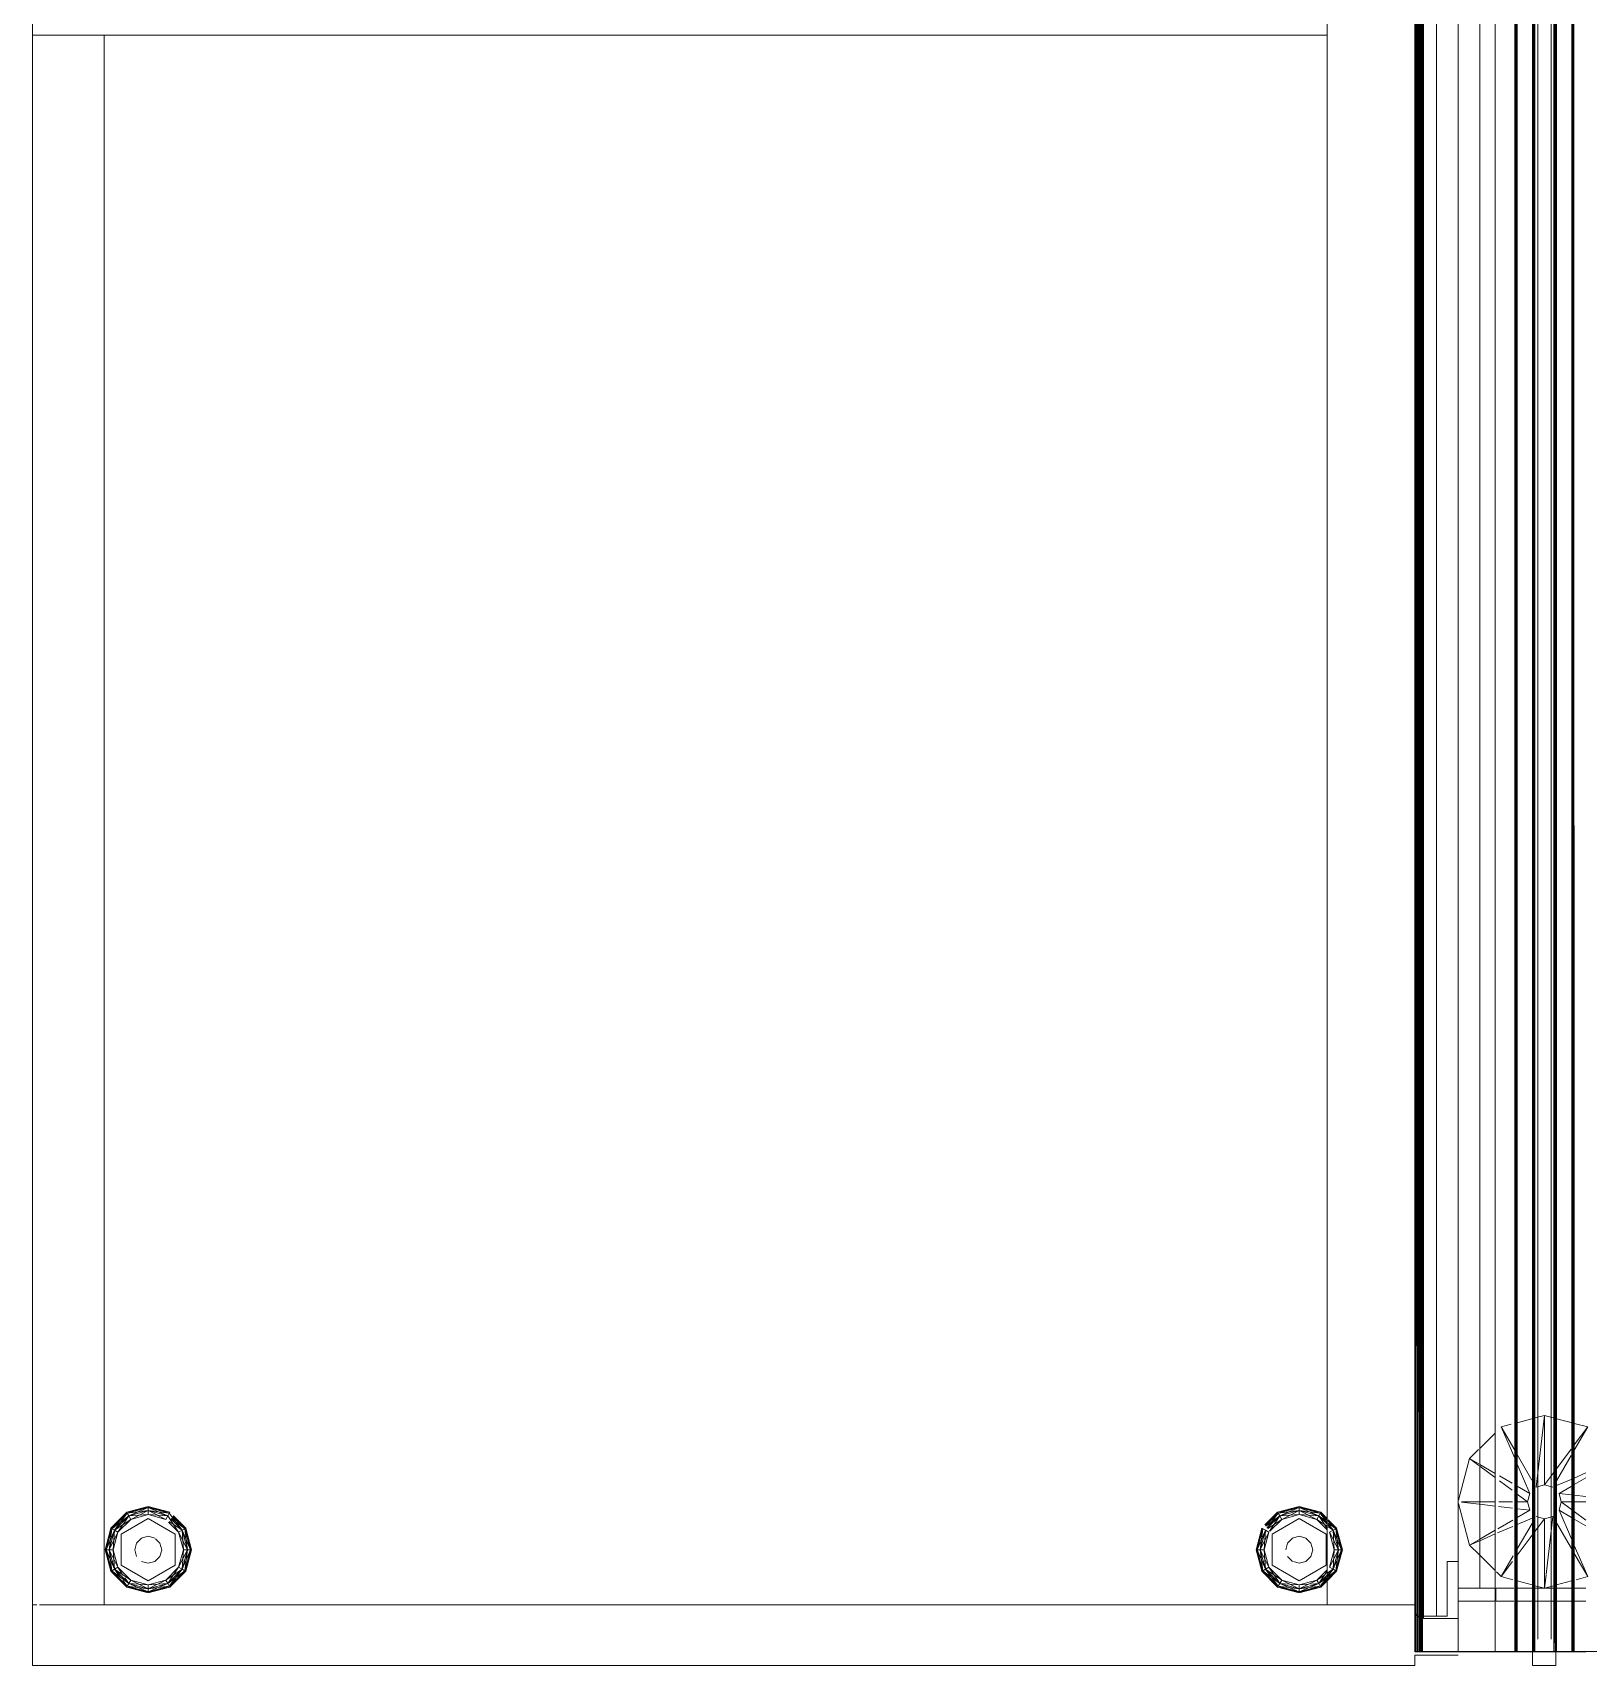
# Model space of a CAD drawing. Header units: inches. Extents: x 0 to 1536, y 72 to 1354.
# Drawn here: x 579.5 to 597.51, y 94.5 to 113.39 of the extents above; entities that cross this region are included whole.
import ezdxf

# ---------------------------------------------------------------- set-up
doc = ezdxf.new("R2010")
doc.units = ezdxf.units.IN
doc.header["$MEASUREMENT"] = 0
doc.layers.add('G-IMPT', color=8, linetype='Continuous', lineweight=9)
doc.layers.add('I-FURN-PNLS', color=30, linetype='Continuous', lineweight=9)

# ---------------------------------------------------------------- blocks, each defined once
blk = doc.blocks.new('WORKSTATION_1 - NCARB Leverage OPT A_dwg_3_KPWL4236-V61-Level XX  POWER _ SIGNAL')
at = {"layer": 'G-IMPT'}
for p, q in [((34.859, 0.5), (34.817, 0.345)), ((34.817, 0.345), (34.859, 0.5)), ((34.817, 0.345), (34.859, 0.5)), ((34.859, 0.5), (35.127, 0.345)), ((35.067, 0.345), (34.859, 0.5)), ((35.45, 0.345), (35.391, 0.48)), ((35.448, 0.48), (35.526, 0.345)), ((35.648, 0.345), (35.664, 0.48)), ((35.725, 0.48), (35.725, 0.345)), ((35.837, 0.345), (35.938, 0.48)), ((36.002, 0.48), (35.924, 0.345)), ((36.231, 0.345), (36.591, 0.5)), ((36.591, 0.5), (36.323, 0.345)), ((36.627, 0.365), (36.591, 0.5)), ((36.591, 0.5), (36.627, 0.365)), ((36.591, 0.5), (36.627, 0.365)), ((36.725, 0.345), (36.725, 0.48)), ((36.725, 0.48), (36.725, 0.345)), ((36.875, 0.48), (36.875, 0.345)), ((36.875, 0.48), (36.875, 0.345)), ((34.808, 0.309), (34.763, 0.14)), ((34.763, 0.14), (34.808, 0.309)), ((34.763, 0.14), (34.808, 0.309)), ((35.342, 0.14), (35.115, 0.309)), ((35.189, 0.309), (35.483, 0.14)), ((35.538, 0.14), (35.465, 0.31)), ((35.546, 0.31), (35.628, 0.169)), ((35.628, 0.169), (35.644, 0.311)), ((35.628, 0.169), (35.725, 0.195)), ((35.628, 0.169), (35.725, 0.195)), ((35.725, 0.195), (35.628, 0.169)), ((35.725, 0.195), (35.812, 0.311)), ((35.725, 0.311), (35.725, 0.195)), ((35.725, 0.195), (35.822, 0.169)), ((35.725, 0.195), (35.822, 0.169)), ((35.822, 0.169), (35.725, 0.195)), ((35.822, 0.169), (36.155, 0.312)), ((35.905, 0.311), (35.822, 0.169)), ((36.266, 0.312), (35.967, 0.14)), ((36.687, 0.14), (36.641, 0.313)), ((36.641, 0.313), (36.687, 0.14)), ((36.641, 0.313), (36.687, 0.14)), ((36.725, 0.14), (36.725, 0.313)), ((36.725, 0.313), (36.725, 0.14)), ((36.875, 0.314), (36.875, 0.14)), ((36.875, 0.314), (36.875, 0.14)), ((34.752, 0.102), (34.725, 0)), ((34.725, 0), (34.752, 0.102)), ((34.725, 0), (34.752, 0.102)), ((34.725, 0), (34.754, -0.11)), ((34.754, -0.11), (34.725, 0)), ((34.754, -0.11), (34.725, 0)), ((35.556, -0.097), (34.725, 0)), ((34.725, 0), (35.53, 0)), ((35.53, 0), (35.391, 0.104)), ((35.53, 0), (35.556, 0.097)), ((35.556, 0.097), (35.53, 0)), ((35.556, 0.097), (35.53, 0)), ((35.556, -0.097), (35.53, 0)), ((35.556, -0.097), (35.53, 0)), ((35.53, 0), (35.556, -0.097)), ((35.894, 0.097), (35.92, 0)), ((35.894, 0.097), (35.92, 0)), ((35.894, 0.097), (36.568, 0.018)), ((35.92, 0), (35.894, 0.097)), ((35.92, 0), (35.894, -0.097)), ((35.894, -0.097), (35.92, 0)), ((35.894, -0.097), (35.92, 0)), ((36.725, 0), (35.92, 0)), ((35.92, 0), (36.067, -0.11)), ((36.573, 0.018), (36.725, 0)), ((36.725, 0), (36.696, 0.108)), ((36.696, 0.108), (36.725, 0)), ((36.696, 0.108), (36.725, 0)), ((36.696, -0.11), (36.725, 0)), ((36.725, 0), (36.696, -0.11)), ((36.725, 0), (36.696, -0.11)), ((36.725, -0.11), (36.725, 0.108)), ((36.725, 0.108), (36.725, -0.11)), ((36.875, 0.108), (36.875, -0.11)), ((36.875, 0.108), (36.875, -0.11)), ((34.764, -0.147), (34.809, -0.315)), ((34.809, -0.315), (34.764, -0.147)), ((34.809, -0.315), (34.764, -0.147)), ((35.179, -0.315), (35.474, -0.145)), ((35.628, -0.169), (35.288, -0.315)), ((35.543, -0.315), (35.628, -0.169)), ((35.725, -0.195), (35.628, -0.169)), ((35.725, -0.195), (35.628, -0.169)), ((35.628, -0.169), (35.725, -0.195)), ((35.822, -0.169), (35.725, -0.195)), ((35.725, -0.195), (35.822, -0.169)), ((35.725, -0.195), (35.822, -0.169)), ((35.822, -0.169), (35.805, -0.315)), ((35.907, -0.315), (35.822, -0.169)), ((35.987, -0.315), (35.914, -0.144)), ((36.271, -0.315), (35.974, -0.144)), ((36.112, -0.143), (36.343, -0.315)), ((36.641, -0.315), (36.687, -0.142)), ((36.687, -0.142), (36.641, -0.315)), ((36.687, -0.142), (36.641, -0.315)), ((36.725, -0.315), (36.725, -0.142)), ((36.725, -0.142), (36.725, -0.315)), ((36.875, -0.141), (36.875, -0.315)), ((36.875, -0.141), (36.875, -0.315)), ((34.859, -0.5), (35.127, -0.345)), ((35.219, -0.345), (34.859, -0.5)), ((35.425, -0.52), (35.509, -0.375)), ((35.592, -0.373), (35.481, -0.522)), ((35.725, -0.195), (35.635, -0.315)), ((35.725, -0.315), (35.725, -0.195)), ((35.725, -0.53), (35.725, -0.371)), ((35.799, -0.37), (35.78, -0.532)), ((36.037, -0.54), (35.938, -0.368)), ((36.085, -0.542), (36.01, -0.367)), ((36.591, -0.5), (36.352, -0.362)), ((36.416, -0.37), (36.591, -0.5)), ((36.591, -0.5), (36.627, -0.365)), ((36.627, -0.365), (36.591, -0.5)), ((36.627, -0.365), (36.591, -0.5)), ((36.725, -0.558), (36.725, -0.356)), ((36.725, -0.356), (36.725, -0.558)), ((36.875, -0.354), (36.875, -0.561)), ((36.875, -0.354), (36.875, -0.561)), ((34.828, -0.385), (34.859, -0.5)), ((34.859, -0.5), (34.828, -0.385)), ((34.859, -0.5), (34.828, -0.385)), ((36.536, -0.555), (36.591, -0.5)), ((36.536, -0.555), (36.591, -0.5)), ((36.591, -0.5), (36.536, -0.555)), ((36.875, -0.562), (36.725, -0.562)), ((36.875, -0.562), (36.725, -0.562)), ((2.275, -0.75), (36.725, -0.75)), ((2.275, -0.75), (36.725, -0.75)), ((2.583, -0.75), (36.686, -0.75)), ((2.583, -0.75), (36.686, -0.75)), ((2.583, -0.75), (36.686, -0.75)), ((2.583, -0.75), (36.686, -0.75)), ((2.583, -0.75), (36.686, -0.75)), ((2.583, -0.75), (36.686, -0.75)), ((35.109, -0.75), (34.931, -0.572)), ((35.109, -0.75), (34.931, -0.572)), ((35.109, -0.75), (34.931, -0.572)), ((35.292, -0.75), (35.396, -0.57)), ((35.445, -0.57), (35.311, -0.75)), ((35.725, -0.75), (35.725, -0.57)), ((35.775, -0.57), (35.754, -0.75)), ((36.158, -0.75), (36.054, -0.57)), ((36.175, -0.75), (36.097, -0.57)), ((36.225, -0.866), (36.16, -0.754)), ((36.225, -0.866), (36.177, -0.754)), ((36.225, -0.866), (36.338, -0.753)), ((36.225, -0.866), (36.338, -0.753)), ((36.338, -0.753), (36.225, -0.866)), ((36.341, -0.75), (36.521, -0.57)), ((36.341, -0.75), (36.521, -0.57)), ((36.521, -0.57), (36.341, -0.75)), ((36.725, -0.75), (36.725, -0.57)), ((36.725, -0.57), (36.725, -0.75)), ((36.725, -0.75), (36.725, -0.57)), ((36.725, -0.75), (36.725, -0.57)), ((36.725, -1), (36.725, -0.75)), ((36.725, -0.75), (36.725, -1)), ((36.725, -1), (36.725, -0.75)), ((36.725, -0.75), (36.725, -1)), ((36.725, -0.75), (36.725, -1)), ((36.725, -0.75), (36.725, -1)), ((36.875, -0.57), (36.875, -1)), ((36.875, -1), (36.875, -0.57)), ((35.225, -0.866), (35.121, -0.762)), ((35.225, -0.866), (35.121, -0.762)), ((35.225, -0.866), (35.121, -0.762)), ((35.304, -0.76), (35.225, -0.866)), ((35.225, -0.866), (35.286, -0.761)), ((35.225, -0.866), (35.706, -0.995)), ((35.706, -0.995), (35.225, -0.866)), ((35.706, -0.995), (35.225, -0.866)), ((35.725, -0.959), (35.725, -0.757)), ((35.753, -0.757), (35.73, -0.959)), ((35.743, -0.995), (36.225, -0.866)), ((36.225, -0.866), (35.743, -0.995)), ((36.225, -0.866), (35.743, -0.995)), ((36.416, -1), (2.583, -1)), ((2.583, -1), (36.416, -1)), ((2.583, -1), (36.416, -1)), ((2.583, -1), (36.416, -1)), ((2.583, -1), (36.416, -1)), ((36.416, -1), (2.583, -1)), ((36.416, -1), (36.725, -1)), ((36.725, -1), (36.416, -1)), ((36.416, -1), (36.725, -1)), ((36.416, -1), (36.725, -1)), ((36.416, -1), (36.725, -1)), ((36.725, -1), (36.416, -1)), ((36.416, -1.125), (36.416, -1)), ((36.416, -1.007), (36.416, -1.125)), ((36.416, -1.125), (37.024, -1.125)), ((36.416, -1.125), (37.05, -1.125)), ((37.075, -1), (36.875, -1)), ((37.459, -1), (36.875, -1)), ((37.024, -1.125), (37.05, -1.125)), ((37.05, -1.25), (37.05, -1.125)), ((37.05, -1.125), (37.05, -1.4)), ((37.459, -1), (37.075, -1)), ((37.5, -1.5), (37.5, -1)), ((37.5, -1.5), (37.5, -1)), ((37.024, -1.25), (1.95, -1.25)), ((37.05, -1.25), (1.95, -1.25)), ((37.05, -1.25), (37.024, -1.25)), ((37.05, -1.25), (37.05, -1.4)), ((37.05, -1.5), (37.459, -1.5)), ((37.05, -1.5), (37.459, -1.5))]:
    blk.add_line(p, q, dxfattribs=at)
blk = doc.blocks.new('WORKSTATION_1 - NCARB Leverage OPT A_dwg_3_KESS2436-7491116-Level XX  POWER _ SIGNAL')
at = {"layer": 'G-IMPT'}
for p, q in [((36.416, -1), (2.583, -1)), ((2.583, -1), (36.416, -1)), ((36.725, -1), (36.416, -1)), ((36.416, -1), (36.725, -1)), ((36.875, -1), (36.725, -1)), ((36.725, -1), (36.875, -1)), ((37.075, -1), (36.875, -1)), ((36.875, -1), (37.075, -1)), ((37.075, -1.118), (37.075, -1)), ((37.075, -1.118), (37.075, -1)), ((37.075, -1.4), (37.075, -1.146)), ((37.075, -1.4), (37.075, -1.146)), ((37.024, -1.4), (1.95, -1.4)), ((37.024, -1.4), (1.95, -1.437)), ((37.024, -1.4), (1.95, -1.4)), ((37.024, -1.437), (1.95, -1.437)), ((37.024, -1.437), (1.95, -1.437)), ((37.024, -1.471), (1.95, -1.437)), ((37.046, -1.471), (1.974, -1.471)), ((1.974, -1.471), (37.024, -1.471)), ((36.987, -1.493), (1.974, -1.471)), ((36.987, -1.493), (2.013, -1.493)), ((2.013, -1.493), (36.987, -1.493)), ((2.013, -1.493), (36.975, -1.5)), ((36.975, -1.5), (2.025, -1.5)), ((36.975, -1.5), (2.025, -1.5)), ((36.987, -1.493), (2.027, -1.5)), ((37.024, -1.437), (2.69, -1.47)), ((11.472, -1.41), (37.024, -1.437)), ((37.024, -1.471), (14.582, -1.485)), ((36.975, -1.5), (37.012, -1.493)), ((37.012, -1.493), (36.975, -1.5)), ((37.012, -1.493), (36.975, -1.5)), ((37.012, -1.493), (37.046, -1.471)), ((37.046, -1.471), (37.012, -1.493)), ((37.012, -1.493), (37.046, -1.471)), ((37.068, -1.437), (37.024, -1.437)), ((37.024, -1.437), (37.068, -1.437)), ((37.068, -1.437), (37.024, -1.437)), ((37.068, -1.437), (37.024, -1.437)), ((37.046, -1.471), (37.024, -1.471)), ((37.046, -1.471), (37.024, -1.471)), ((37.024, -1.471), (37.046, -1.471)), ((37.046, -1.471), (37.068, -1.437)), ((37.068, -1.437), (37.046, -1.471)), ((37.046, -1.471), (37.068, -1.437)), ((37.068, -1.437), (37.075, -1.4)), ((37.075, -1.4), (37.068, -1.437)), ((37.075, -1.4), (37.068, -1.437))]:
    blk.add_line(p, q, dxfattribs=at)
blk = doc.blocks.new('WORKSTATION_1 - NCARB Leverage OPT A_dwg_3_KESS1236-V39-Level XX  POWER _ SIGNAL')
at = {"layer": 'G-IMPT'}
for p, q in [((37.075, -1), (1.925, -1)), ((2.583, -1), (36.416, -1)), ((36.416, -1), (36.725, -1)), ((36.725, -1), (36.875, -1)), ((36.875, -1), (37.075, -1)), ((37.075, -1), (37.075, -1.118)), ((37.075, -1.4), (37.075, -1)), ((37.075, -1.146), (37.075, -1.4)), ((37.068, -1.437), (1.925, -1.4)), ((37.075, -1.4), (1.925, -1.4)), ((37.024, -1.437), (1.95, -1.437)), ((37.024, -1.471), (1.954, -1.471)), ((37.012, -1.493), (1.988, -1.493)), ((36.975, -1.5), (1.988, -1.493)), ((2.025, -1.5), (36.975, -1.5)), ((36.975, -1.5), (2.025, -1.5)), ((37.068, -1.437), (2.69, -1.47)), ((37.046, -1.471), (14.582, -1.485)), ((36.975, -1.5), (37.012, -1.493)), ((36.975, -1.5), (37.012, -1.493)), ((37.025, -1.487), (37.012, -1.493)), ((37.068, -1.437), (37.024, -1.437)), ((37.046, -1.471), (37.024, -1.471)), ((37.024, -1.487), (37.025, -1.487)), ((37.062, -1.45), (37.025, -1.487)), ((37.025, -1.487), (37.046, -1.471)), ((37.062, -1.45), (37.046, -1.471)), ((37.062, -1.45), (37.068, -1.437)), ((37.075, -1.4), (37.068, -1.437)), ((37.068, -1.437), (37.075, -1.4))]:
    blk.add_line(p, q, dxfattribs=at)
blk = doc.blocks.new('WORKSTATION_1 - NCARB Leverage OPT A_dwg_3_42NN AA36_000000-V62-Level XX  POWER _ SIGNAL')
for name in ['WORKSTATION_1 - NCARB Leverage OPT A_dwg_3_KPWL4236-V61-Level XX  POWER _ SIGNAL', 'WORKSTATION_1 - NCARB Leverage OPT A_dwg_3_KESS2436-7491116-Level XX  POWER _ SIGNAL', 'WORKSTATION_1 - NCARB Leverage OPT A_dwg_3_KESS1236-V39-Level XX  POWER _ SIGNAL']:
    blk.add_blockref(name, (0, 0))
blk = doc.blocks.new('WORKSTATION_1 - NCARB Leverage OPT A_dwg_3_KPGAS0972-V64-Level XX  POWER _ SIGNAL')
at = {"layer": 'G-IMPT'}
for p, q in [((73.46, 0.48), (73.46, 0.345)), ((73.46, 0.345), (73.46, 0.48)), ((73.459, 0.315), (1.5, 0.328)), ((73.459, 0.315), (1.5, 0.315)), ((73.459, 0.33), (1.733, 0.33)), ((73.459, 0.332), (1.734, 0.345)), ((1.734, 0.332), (73.459, 0.332)), ((73.459, 0.33), (1.734, 0.332)), ((73.46, 0.332), (73.46, 0.345)), ((73.46, 0.33), (73.46, 0.332)), ((73.46, 0.328), (73.46, 0.33)), ((73.46, 0.315), (73.46, 0.328)), ((73.46, 0.315), (73.46, 0.14)), ((73.46, 0.14), (73.46, 0.315)), ((1.5, 0.14), (73.459, 0.14)), ((73.459, 0.132), (1.5, 0.14)), ((73.459, 0.125), (1.5, 0.132)), ((1.5, 0.132), (73.459, 0.132)), ((1.5, 0.125), (73.459, 0.125)), ((1.5, 0.125), (73.459, 0.125)), ((73.459, 0.123), (1.742, 0.125)), ((73.459, 0.11), (1.742, 0.123)), ((1.742, 0.123), (73.459, 0.123)), ((73.459, 0.11), (1.742, 0.11)), ((73.46, 0.132), (73.46, 0.14)), ((73.46, 0.125), (73.46, 0.132)), ((73.46, 0.123), (73.46, 0.125)), ((73.46, 0.11), (73.46, 0.123)), ((73.46, 0.11), (73.46, -0.11)), ((73.46, -0.11), (73.46, 0.11)), ((73.459, -0.14), (1.5, -0.127)), ((1.5, -0.127), (73.459, -0.127)), ((73.459, -0.14), (1.5, -0.14)), ((73.459, -0.117), (1.742, -0.11)), ((1.742, -0.117), (73.459, -0.117)), ((73.459, -0.125), (1.742, -0.118)), ((1.742, -0.125), (73.459, -0.125)), ((73.46, -0.117), (73.46, -0.11)), ((73.46, -0.125), (73.46, -0.117)), ((73.46, -0.127), (73.46, -0.125)), ((73.46, -0.14), (73.46, -0.127)), ((73.46, -0.14), (73.46, -0.315)), ((73.46, -0.315), (73.46, -0.14)), ((1.5, -0.315), (73.459, -0.315)), ((73.459, -0.322), (1.5, -0.315)), ((1.5, -0.322), (73.459, -0.322)), ((73.459, -0.33), (1.5, -0.322)), ((73.459, -0.33), (1.5, -0.33)), ((1.742, -0.332), (73.459, -0.332)), ((73.459, -0.345), (1.742, -0.332)), ((73.459, -0.345), (1.742, -0.345)), ((73.46, -0.322), (73.46, -0.315)), ((73.46, -0.33), (73.46, -0.322)), ((73.46, -0.332), (73.46, -0.33)), ((73.46, -0.345), (73.46, -0.332)), ((73.46, -0.345), (73.46, -0.57)), ((73.46, -1.44), (73.46, -0.345)), ((73.459, -0.57), (1.742, -0.57)), ((73.459, -0.57), (1.742, -0.57)), ((73.46, -0.57), (73.46, -1.41)), ((1.5, -1.44), (73.459, -1.44)), ((1.5, -1.44), (73.459, -1.44)), ((73.459, -1.44), (1.5, -1.444)), ((1.5, -1.444), (73.459, -1.444)), ((73.459, -1.444), (1.5, -1.455)), ((1.5, -1.455), (73.459, -1.455)), ((73.459, -1.455), (1.5, -1.47)), ((1.5, -1.47), (73.459, -1.47)), ((73.459, -1.47), (1.5, -1.485)), ((1.5, -1.47), (73.459, -1.47)), ((73.459, -1.492), (1.5, -1.47)), ((1.5, -1.485), (73.459, -1.485)), ((73.459, -1.485), (1.5, -1.496)), ((1.5, -1.492), (73.459, -1.492)), ((73.459, -1.5), (1.5, -1.492)), ((1.5, -1.496), (73.459, -1.496)), ((73.459, -1.496), (1.5, -1.5)), ((1.5, -1.5), (73.459, -1.5)), ((1.5, -1.5), (73.459, -1.5)), ((73.459, -1.41), (1.742, -1.41)), ((73.459, -1.41), (1.742, -1.425)), ((1.742, -1.425), (73.459, -1.425)), ((73.459, -1.436), (1.742, -1.44)), ((1.742, -1.44), (73.459, -1.44)), ((73.459, -1.47), (1.742, -1.44)), ((1.764, -1.436), (73.459, -1.436)), ((73.459, -1.425), (1.767, -1.436)), ((73.46, -1.41), (73.46, -1.425)), ((73.46, -1.425), (73.46, -1.436)), ((73.46, -1.436), (73.46, -1.44)), ((73.46, -1.47), (73.46, -1.44)), ((73.46, -1.44), (73.46, -1.444)), ((73.46, -1.444), (73.46, -1.455)), ((73.46, -1.455), (73.46, -1.47)), ((73.46, -1.47), (73.46, -1.485)), ((73.46, -1.492), (73.46, -1.47)), ((73.46, -1.485), (73.46, -1.496)), ((73.46, -1.5), (73.46, -1.492)), ((73.46, -1.496), (73.46, -1.5))]:
    blk.add_line(p, q, dxfattribs=at)
blk = doc.blocks.new('WORKSTATION_1 - NCARB Leverage OPT A_dwg_3_UGHS1672R-V65-Level XX  POWER _ SIGNAL')
at = {"layer": 'G-IMPT'}
for p, q in [((36.289, 16), (71.181, 16)), ((36.289, 16), (71.181, 16)), ((36.289, 16), (71.181, 16)), ((36.289, 16), (71.181, 16)), ((36.289, 16), (71.239, 16)), ((71.239, 16), (36.289, 16)), ((71.181, 16), (71.181, 14.984)), ((71.181, 16), (71.181, 14.984)), ((71.181, 16), (71.239, 16)), ((71.239, 16), (71.181, 16)), ((71.181, 14.984), (71.181, 16)), ((71.181, 0.081), (71.181, 16)), ((71.181, 16), (71.181, 0.827)), ((71.181, 16), (71.181, 0.827)), ((71.239, 16), (71.288, 16)), ((71.239, 16), (71.288, 16)), ((71.288, 16), (71.239, 16)), ((71.288, 16), (71.239, 16)), ((71.314, 16), (71.723, 16)), ((71.314, 16), (71.723, 16)), ((71.723, 16), (71.314, 16)), ((71.723, 16), (71.314, 16)), ((71.764, 16), (71.882, 16)), ((71.882, 16), (71.764, 16)), ((71.764, 16), (71.882, 16)), ((71.882, 16), (71.764, 16)), ((71.882, 0), (71.882, 16)), ((71.882, 16), (71.882, 0)), ((71.882, 0), (71.882, 16)), ((71.882, 16), (71.882, 0)), ((70.543, 15.161), (70.293, 15.094)), ((70.293, 15.094), (70.543, 15.149)), ((70.3, 15.084), (70.543, 15.161)), ((70.543, 15.149), (70.3, 15.084)), ((70.543, 15.149), (70.3, 15.084)), ((70.317, 15.054), (70.543, 15.149)), ((70.793, 15.094), (70.543, 15.161)), ((70.543, 15.149), (70.543, 15.161)), ((70.543, 15.161), (70.787, 15.084)), ((70.543, 15.161), (70.543, 15.149)), ((70.543, 15.149), (70.543, 15.114)), ((70.787, 15.084), (70.543, 15.149)), ((70.543, 15.149), (70.77, 15.054)), ((70.543, 15.114), (70.543, 15.149)), ((70.787, 15.084), (70.543, 15.149)), ((70.543, 15.149), (70.793, 15.094)), ((26.088, 14.984), (71.181, 14.984)), ((52.316, 14.984), (53.017, 14.984)), ((53.017, 14.984), (52.316, 14.984)), ((53.017, 14.984), (52.316, 14.984)), ((53.017, 14.984), (71.181, 14.984)), ((53.017, 0.827), (53.017, 14.984)), ((53.017, 0.827), (53.017, 14.984)), ((53.017, 14.984), (71.181, 14.984)), ((53.017, 0.827), (53.017, 14.984)), ((53.017, 14.984), (71.181, 14.984)), ((53.017, 0), (53.017, 14.984)), ((70.183, 14.984), (70.11, 14.911)), ((70.11, 14.911), (70.19, 14.984)), ((70.2, 14.984), (70.121, 14.905)), ((70.2, 14.984), (70.121, 14.905)), ((70.121, 14.905), (70.193, 14.984)), ((70.121, 14.905), (70.223, 14.982)), ((70.151, 14.888), (70.247, 14.984)), ((70.297, 14.984), (70.151, 14.888)), ((70.247, 14.984), (70.151, 14.888)), ((70.151, 14.888), (70.224, 14.984)), ((70.182, 14.661), (70.363, 14.974)), ((70.363, 14.974), (70.182, 14.661)), ((70.312, 14.984), (70.192, 14.864)), ((70.271, 14.984), (70.192, 14.864)), ((70.293, 15.094), (70.197, 14.998)), ((70.206, 14.998), (70.293, 15.094)), ((70.206, 14.998), (70.3, 15.084)), ((70.3, 15.084), (70.214, 14.998)), ((70.3, 15.084), (70.214, 14.998)), ((70.235, 14.998), (70.3, 15.084)), ((70.243, 14.998), (70.317, 15.054)), ((70.261, 14.998), (70.317, 15.054)), ((70.317, 15.054), (70.261, 14.998)), ((70.317, 15.054), (70.279, 14.997)), ((70.3, 15.084), (70.293, 15.094)), ((70.293, 15.094), (70.3, 15.084)), ((70.3, 15.084), (70.543, 15.114)), ((70.3, 15.084), (70.317, 15.054)), ((70.317, 15.054), (70.3, 15.084)), ((70.317, 15.054), (70.543, 15.114)), ((70.543, 15.114), (70.317, 15.054)), ((70.543, 15.067), (70.317, 15.054)), ((70.34, 15.013), (70.317, 15.054)), ((70.34, 15.013), (70.317, 15.054)), ((70.543, 15.114), (70.34, 15.013)), ((70.34, 15.013), (70.543, 15.067)), ((70.543, 15.067), (70.34, 15.013)), ((70.363, 14.974), (70.724, 14.974)), ((70.724, 14.974), (70.363, 14.974)), ((70.543, 15.114), (70.77, 15.054)), ((70.543, 15.067), (70.543, 15.114)), ((70.746, 15.013), (70.543, 15.114)), ((70.77, 15.054), (70.543, 15.114)), ((70.543, 15.067), (70.543, 15.114)), ((70.543, 15.114), (70.787, 15.084)), ((70.746, 15.013), (70.543, 15.067)), ((70.746, 15.013), (70.543, 15.067)), ((70.77, 15.054), (70.543, 15.067)), ((70.724, 14.974), (70.904, 14.661)), ((70.724, 14.974), (70.904, 14.661)), ((70.746, 15.013), (70.77, 15.054)), ((70.746, 15.013), (70.77, 15.054)), ((70.787, 15.084), (70.77, 15.054)), ((70.77, 15.054), (70.787, 15.084)), ((70.834, 14.989), (70.77, 15.054)), ((70.812, 14.99), (70.77, 15.054)), ((70.834, 14.989), (70.77, 15.054)), ((70.77, 15.054), (70.855, 14.989)), ((70.895, 14.864), (70.775, 14.984)), ((70.895, 14.864), (70.775, 14.984)), ((70.787, 15.084), (70.793, 15.094)), ((70.793, 15.094), (70.787, 15.084)), ((70.882, 14.989), (70.787, 15.084)), ((70.787, 15.084), (70.859, 14.989)), ((70.882, 14.989), (70.787, 15.084)), ((70.787, 15.084), (70.892, 14.988)), ((70.936, 14.888), (70.79, 14.984)), ((70.899, 14.988), (70.793, 15.094)), ((70.793, 15.094), (70.89, 14.988)), ((70.895, 14.864), (70.836, 14.954)), ((70.936, 14.888), (70.839, 14.984)), ((70.936, 14.888), (70.839, 14.984)), ((70.861, 14.984), (70.965, 14.905)), ((70.864, 14.982), (70.936, 14.888)), ((70.965, 14.905), (70.886, 14.984)), ((70.965, 14.905), (70.886, 14.984)), ((70.893, 14.984), (70.965, 14.905)), ((70.896, 14.984), (70.976, 14.911)), ((70.976, 14.911), (70.903, 14.984)), ((71.181, 0.827), (71.181, 14.984)), ((71.181, 0.827), (71.181, 14.984)), ((71.181, 0.827), (71.181, 14.984)), ((70.043, 14.661), (70.11, 14.911)), ((70.043, 14.661), (70.121, 14.905)), ((70.056, 14.661), (70.11, 14.911)), ((70.056, 14.661), (70.121, 14.905)), ((70.056, 14.661), (70.121, 14.905)), ((70.056, 14.661), (70.151, 14.888)), ((70.09, 14.661), (70.121, 14.905)), ((70.09, 14.661), (70.151, 14.888)), ((70.151, 14.888), (70.09, 14.661)), ((70.192, 14.864), (70.09, 14.661)), ((70.121, 14.905), (70.11, 14.911)), ((70.11, 14.911), (70.121, 14.905)), ((70.121, 14.905), (70.151, 14.888)), ((70.151, 14.888), (70.121, 14.905)), ((70.151, 14.888), (70.137, 14.661)), ((70.192, 14.864), (70.137, 14.661)), ((70.192, 14.864), (70.151, 14.888)), ((70.192, 14.864), (70.151, 14.888)), ((70.409, 14.739), (70.388, 14.661)), ((70.409, 14.739), (70.388, 14.661)), ((70.388, 14.661), (70.409, 14.739)), ((70.466, 14.796), (70.409, 14.739)), ((70.466, 14.796), (70.409, 14.739)), ((70.409, 14.739), (70.466, 14.796)), ((70.543, 14.817), (70.466, 14.796)), ((70.543, 14.817), (70.466, 14.796)), ((70.466, 14.796), (70.543, 14.817)), ((70.621, 14.796), (70.543, 14.817)), ((70.621, 14.796), (70.543, 14.817)), ((70.543, 14.817), (70.621, 14.796)), ((70.678, 14.739), (70.621, 14.796)), ((70.678, 14.739), (70.621, 14.796)), ((70.621, 14.796), (70.678, 14.739)), ((70.699, 14.661), (70.678, 14.739)), ((70.699, 14.661), (70.678, 14.739)), ((70.678, 14.739), (70.699, 14.661)), ((70.895, 14.864), (70.936, 14.888)), ((70.895, 14.864), (70.936, 14.888)), ((70.949, 14.661), (70.895, 14.864)), ((70.949, 14.661), (70.895, 14.864)), ((70.996, 14.661), (70.895, 14.864)), ((70.965, 14.905), (70.936, 14.888)), ((70.936, 14.888), (70.965, 14.905)), ((70.936, 14.888), (70.996, 14.661)), ((70.941, 14.797), (70.936, 14.888)), ((70.996, 14.661), (70.936, 14.888)), ((70.936, 14.888), (71.031, 14.661)), ((70.949, 14.661), (70.943, 14.768)), ((70.965, 14.905), (70.976, 14.911)), ((70.976, 14.911), (70.965, 14.905)), ((71.031, 14.661), (70.965, 14.905)), ((70.965, 14.905), (70.996, 14.661)), ((71.031, 14.661), (70.965, 14.905)), ((70.965, 14.905), (71.043, 14.661)), ((71.043, 14.661), (70.976, 14.911)), ((70.976, 14.911), (71.031, 14.661)), ((70.043, 14.661), (70.11, 14.411)), ((70.056, 14.661), (70.043, 14.661)), ((70.121, 14.418), (70.043, 14.661)), ((70.043, 14.661), (70.056, 14.661)), ((70.056, 14.661), (70.09, 14.661)), ((70.056, 14.661), (70.121, 14.418)), ((70.09, 14.661), (70.056, 14.661)), ((70.151, 14.435), (70.056, 14.661)), ((70.056, 14.661), (70.121, 14.418)), ((70.11, 14.411), (70.056, 14.661)), ((70.151, 14.435), (70.09, 14.661)), ((70.137, 14.661), (70.09, 14.661)), ((70.121, 14.418), (70.09, 14.661)), ((70.137, 14.661), (70.09, 14.661)), ((70.09, 14.661), (70.192, 14.458)), ((70.09, 14.661), (70.151, 14.435)), ((70.137, 14.661), (70.151, 14.435)), ((70.137, 14.661), (70.192, 14.458)), ((70.182, 14.661), (70.363, 14.349)), ((70.182, 14.661), (70.363, 14.349)), ((70.388, 14.661), (70.409, 14.584)), ((70.409, 14.584), (70.388, 14.661)), ((70.409, 14.584), (70.388, 14.661)), ((70.409, 14.584), (70.466, 14.527)), ((70.466, 14.527), (70.409, 14.584)), ((70.466, 14.527), (70.409, 14.584)), ((70.678, 14.584), (70.621, 14.527)), ((70.678, 14.584), (70.621, 14.527)), ((70.678, 14.584), (70.621, 14.527)), ((70.681, 14.594), (70.699, 14.661)), ((70.699, 14.661), (70.681, 14.594)), ((70.699, 14.661), (70.681, 14.594)), ((70.904, 14.661), (70.724, 14.349)), ((70.904, 14.661), (70.724, 14.349)), ((70.895, 14.458), (70.949, 14.661)), ((70.895, 14.458), (70.996, 14.661)), ((70.895, 14.458), (70.949, 14.661)), ((70.996, 14.661), (70.936, 14.435)), ((71.031, 14.661), (70.936, 14.435)), ((70.936, 14.435), (70.949, 14.661)), ((70.936, 14.435), (70.996, 14.661)), ((70.949, 14.661), (70.996, 14.661)), ((70.949, 14.661), (70.996, 14.661)), ((70.965, 14.418), (71.031, 14.661)), ((70.996, 14.661), (70.965, 14.418)), ((70.965, 14.418), (71.031, 14.661)), ((71.043, 14.661), (70.965, 14.418)), ((70.976, 14.411), (71.043, 14.661)), ((71.031, 14.661), (70.976, 14.411)), ((71.031, 14.661), (70.996, 14.661)), ((70.996, 14.661), (71.031, 14.661)), ((71.031, 14.661), (71.043, 14.661)), ((71.043, 14.661), (71.031, 14.661)), ((70.121, 14.418), (70.11, 14.411)), ((70.11, 14.411), (70.121, 14.418)), ((70.11, 14.411), (70.257, 14.264)), ((70.265, 14.27), (70.11, 14.411)), ((70.121, 14.418), (70.151, 14.435)), ((70.151, 14.435), (70.121, 14.418)), ((70.121, 14.418), (70.267, 14.272)), ((70.29, 14.29), (70.121, 14.418)), ((70.121, 14.418), (70.267, 14.272)), ((70.259, 14.266), (70.121, 14.418)), ((70.192, 14.458), (70.151, 14.435)), ((70.192, 14.458), (70.151, 14.435)), ((70.293, 14.292), (70.151, 14.435)), ((70.272, 14.276), (70.151, 14.435)), ((70.151, 14.435), (70.327, 14.319)), ((70.151, 14.435), (70.293, 14.292)), ((70.192, 14.458), (70.299, 14.297)), ((70.192, 14.458), (70.33, 14.321)), ((70.466, 14.527), (70.543, 14.506)), ((70.543, 14.506), (70.466, 14.527)), ((70.543, 14.506), (70.466, 14.527)), ((70.895, 14.458), (70.746, 14.31)), ((70.895, 14.458), (70.746, 14.31)), ((70.746, 14.31), (70.936, 14.435)), ((70.895, 14.458), (70.77, 14.269)), ((70.936, 14.435), (70.77, 14.269)), ((70.936, 14.435), (70.77, 14.269)), ((70.965, 14.418), (70.77, 14.269)), ((70.936, 14.435), (70.787, 14.239)), ((70.787, 14.239), (70.965, 14.418)), ((70.787, 14.239), (70.965, 14.418)), ((70.976, 14.411), (70.787, 14.239)), ((70.965, 14.418), (70.793, 14.228)), ((70.793, 14.228), (70.976, 14.411)), ((70.895, 14.458), (70.936, 14.435)), ((70.895, 14.458), (70.936, 14.435)), ((70.965, 14.418), (70.936, 14.435)), ((70.936, 14.435), (70.965, 14.418)), ((70.965, 14.418), (70.976, 14.411)), ((70.976, 14.411), (70.965, 14.418)), ((70.3, 14.239), (70.293, 14.228)), ((70.293, 14.228), (70.3, 14.239)), ((70.293, 14.228), (70.543, 14.161)), ((70.543, 14.174), (70.293, 14.228)), ((70.3, 14.239), (70.317, 14.269)), ((70.317, 14.269), (70.3, 14.239)), ((70.3, 14.239), (70.543, 14.174)), ((70.543, 14.208), (70.3, 14.239)), ((70.3, 14.239), (70.543, 14.174)), ((70.543, 14.161), (70.3, 14.239)), ((70.34, 14.31), (70.317, 14.269)), ((70.34, 14.31), (70.317, 14.269)), ((70.543, 14.208), (70.317, 14.269)), ((70.543, 14.174), (70.317, 14.269)), ((70.317, 14.269), (70.543, 14.255)), ((70.317, 14.269), (70.543, 14.208)), ((70.34, 14.31), (70.543, 14.208)), ((70.34, 14.31), (70.543, 14.255)), ((70.366, 14.349), (70.724, 14.349)), ((70.366, 14.349), (70.724, 14.349)), ((70.746, 14.31), (70.543, 14.255)), ((70.543, 14.255), (70.746, 14.31)), ((70.543, 14.208), (70.746, 14.31)), ((70.77, 14.269), (70.543, 14.208)), ((70.543, 14.255), (70.77, 14.269)), ((70.543, 14.208), (70.77, 14.269)), ((70.77, 14.269), (70.543, 14.174)), ((70.543, 14.255), (70.543, 14.208)), ((70.543, 14.255), (70.543, 14.208)), ((70.543, 14.174), (70.787, 14.239)), ((70.787, 14.239), (70.543, 14.208)), ((70.543, 14.174), (70.787, 14.239)), ((70.787, 14.239), (70.543, 14.161)), ((70.543, 14.161), (70.793, 14.228)), ((70.793, 14.228), (70.543, 14.174)), ((70.543, 14.174), (70.543, 14.208)), ((70.543, 14.208), (70.543, 14.174)), ((70.543, 14.174), (70.543, 14.161)), ((70.543, 14.161), (70.543, 14.174)), ((70.746, 14.31), (70.77, 14.269)), ((70.746, 14.31), (70.77, 14.269)), ((70.787, 14.239), (70.77, 14.269)), ((70.77, 14.269), (70.787, 14.239)), ((70.787, 14.239), (70.793, 14.228)), ((70.793, 14.228), (70.787, 14.239)), ((70.121, 1.582), (70.317, 1.731)), ((70.293, 1.772), (70.151, 1.629)), ((70.153, 1.628), (70.3, 1.761)), ((70.159, 1.624), (70.293, 1.772)), ((70.3, 1.761), (70.161, 1.622)), ((70.3, 1.761), (70.161, 1.622)), ((70.182, 1.606), (70.3, 1.761)), ((70.187, 1.601), (70.317, 1.731)), ((70.187, 1.601), (70.317, 1.731)), ((70.216, 1.579), (70.317, 1.731)), ((70.543, 1.839), (70.293, 1.772)), ((70.293, 1.772), (70.543, 1.826)), ((70.293, 1.772), (70.3, 1.761)), ((70.3, 1.761), (70.293, 1.772)), ((70.3, 1.761), (70.543, 1.839)), ((70.543, 1.826), (70.3, 1.761)), ((70.543, 1.826), (70.3, 1.761)), ((70.3, 1.761), (70.543, 1.792)), ((70.3, 1.761), (70.317, 1.731)), ((70.317, 1.731), (70.3, 1.761)), ((70.317, 1.731), (70.543, 1.826)), ((70.317, 1.731), (70.543, 1.792)), ((70.543, 1.792), (70.317, 1.731)), ((70.543, 1.745), (70.317, 1.731)), ((70.34, 1.69), (70.317, 1.731)), ((70.34, 1.69), (70.317, 1.731)), ((70.543, 1.792), (70.34, 1.69)), ((70.543, 1.745), (70.34, 1.69)), ((70.793, 1.772), (70.543, 1.839)), ((70.543, 1.839), (70.543, 1.826)), ((70.543, 1.839), (70.787, 1.761)), ((70.543, 1.826), (70.543, 1.839)), ((70.543, 1.826), (70.543, 1.792)), ((70.787, 1.761), (70.543, 1.826)), ((70.543, 1.826), (70.77, 1.731)), ((70.543, 1.826), (70.793, 1.772)), ((70.787, 1.761), (70.543, 1.826)), ((70.543, 1.792), (70.543, 1.826)), ((70.543, 1.792), (70.77, 1.731)), ((70.543, 1.745), (70.543, 1.792)), ((70.746, 1.69), (70.543, 1.792)), ((70.543, 1.792), (70.787, 1.761)), ((70.543, 1.745), (70.543, 1.792)), ((70.77, 1.731), (70.543, 1.792)), ((70.746, 1.69), (70.543, 1.745)), ((70.77, 1.731), (70.543, 1.745)), ((70.746, 1.69), (70.543, 1.745)), ((70.746, 1.69), (70.77, 1.731)), ((70.746, 1.69), (70.77, 1.731)), ((70.787, 1.761), (70.77, 1.731)), ((70.77, 1.731), (70.787, 1.761)), ((70.77, 1.731), (70.936, 1.565)), ((70.895, 1.542), (70.77, 1.731)), ((70.77, 1.731), (70.965, 1.582)), ((70.936, 1.565), (70.77, 1.731)), ((70.793, 1.772), (70.787, 1.761)), ((70.787, 1.761), (70.793, 1.772)), ((70.965, 1.582), (70.787, 1.761)), ((70.787, 1.761), (70.936, 1.565)), ((70.787, 1.761), (70.976, 1.589)), ((70.965, 1.582), (70.787, 1.761)), ((70.976, 1.589), (70.793, 1.772)), ((70.793, 1.772), (70.965, 1.582)), ((70.11, 1.589), (70.043, 1.339)), ((70.043, 1.339), (70.121, 1.582)), ((70.056, 1.339), (70.11, 1.589)), ((70.121, 1.582), (70.056, 1.339)), ((70.121, 1.582), (70.056, 1.339)), ((70.056, 1.339), (70.151, 1.565)), ((70.09, 1.339), (70.121, 1.582)), ((70.09, 1.339), (70.151, 1.565)), ((70.151, 1.565), (70.09, 1.339)), ((70.192, 1.542), (70.09, 1.339)), ((70.11, 1.589), (70.121, 1.582)), ((70.121, 1.582), (70.11, 1.589)), ((70.121, 1.582), (70.151, 1.565)), ((70.151, 1.565), (70.121, 1.582)), ((70.151, 1.565), (70.137, 1.339)), ((70.192, 1.542), (70.137, 1.339)), ((70.34, 1.69), (70.151, 1.565)), ((70.192, 1.542), (70.151, 1.565)), ((70.192, 1.542), (70.151, 1.565)), ((70.182, 1.339), (70.363, 1.651)), ((70.182, 1.339), (70.363, 1.651)), ((70.223, 1.573), (70.34, 1.69)), ((70.724, 1.651), (70.363, 1.651)), ((70.724, 1.651), (70.363, 1.651)), ((70.904, 1.339), (70.724, 1.651)), ((70.904, 1.339), (70.724, 1.651)), ((70.895, 1.542), (70.746, 1.69)), ((70.936, 1.565), (70.746, 1.69)), ((70.895, 1.542), (70.746, 1.69)), ((70.895, 1.542), (70.936, 1.565)), ((70.895, 1.542), (70.936, 1.565)), ((70.895, 1.542), (70.949, 1.339)), ((70.996, 1.339), (70.895, 1.542)), ((70.949, 1.339), (70.895, 1.542)), ((70.965, 1.582), (70.936, 1.565)), ((70.936, 1.565), (70.965, 1.582)), ((70.936, 1.565), (70.996, 1.339)), ((70.949, 1.339), (70.936, 1.565)), ((70.936, 1.565), (71.031, 1.339)), ((70.996, 1.339), (70.936, 1.565)), ((70.976, 1.589), (70.965, 1.582)), ((70.965, 1.582), (70.976, 1.589)), ((71.031, 1.339), (70.965, 1.582)), ((70.965, 1.582), (70.996, 1.339)), ((70.965, 1.582), (71.043, 1.339)), ((71.031, 1.339), (70.965, 1.582)), ((71.043, 1.339), (70.976, 1.589)), ((70.976, 1.589), (71.031, 1.339)), ((70.043, 1.339), (70.11, 1.089)), ((70.043, 1.339), (70.056, 1.339)), ((70.121, 1.095), (70.043, 1.339)), ((70.056, 1.339), (70.043, 1.339)), ((70.056, 1.339), (70.09, 1.339)), ((70.056, 1.339), (70.121, 1.095)), ((70.11, 1.089), (70.056, 1.339)), ((70.056, 1.339), (70.121, 1.095)), ((70.09, 1.339), (70.056, 1.339)), ((70.151, 1.112), (70.056, 1.339)), ((70.151, 1.112), (70.09, 1.339)), ((70.137, 1.339), (70.09, 1.339)), ((70.121, 1.095), (70.09, 1.339)), ((70.137, 1.339), (70.09, 1.339)), ((70.09, 1.339), (70.192, 1.136)), ((70.09, 1.339), (70.151, 1.112)), ((70.137, 1.339), (70.151, 1.112)), ((70.137, 1.339), (70.192, 1.136)), ((70.363, 1.026), (70.182, 1.339)), ((70.363, 1.026), (70.182, 1.339)), ((70.409, 1.416), (70.388, 1.339)), ((70.388, 1.339), (70.409, 1.416)), ((70.388, 1.339), (70.409, 1.416)), ((70.388, 1.339), (70.409, 1.261)), ((70.388, 1.339), (70.409, 1.261)), ((70.409, 1.261), (70.388, 1.339)), ((70.416, 1.423), (70.466, 1.473)), ((70.416, 1.423), (70.466, 1.473)), ((70.416, 1.423), (70.466, 1.473)), ((70.543, 1.494), (70.466, 1.473)), ((70.466, 1.473), (70.543, 1.494)), ((70.466, 1.473), (70.543, 1.494)), ((70.621, 1.473), (70.543, 1.494)), ((70.543, 1.494), (70.621, 1.473)), ((70.543, 1.494), (70.621, 1.473)), ((70.678, 1.416), (70.621, 1.473)), ((70.621, 1.473), (70.678, 1.416)), ((70.621, 1.473), (70.678, 1.416)), ((70.699, 1.339), (70.678, 1.416)), ((70.678, 1.416), (70.699, 1.339)), ((70.678, 1.416), (70.699, 1.339)), ((70.678, 1.261), (70.699, 1.339)), ((70.678, 1.261), (70.699, 1.339)), ((70.699, 1.339), (70.678, 1.261)), ((70.904, 1.339), (70.724, 1.026)), ((70.724, 1.026), (70.904, 1.339)), ((70.949, 1.339), (70.895, 1.136)), ((70.895, 1.136), (70.996, 1.339)), ((70.895, 1.136), (70.949, 1.339)), ((70.996, 1.339), (70.936, 1.112)), ((71.031, 1.339), (70.936, 1.112)), ((70.936, 1.112), (70.949, 1.339)), ((70.936, 1.112), (70.996, 1.339)), ((70.949, 1.339), (70.996, 1.339)), ((70.949, 1.339), (70.996, 1.339)), ((71.031, 1.339), (70.965, 1.095)), ((71.043, 1.339), (70.965, 1.095)), ((71.031, 1.339), (70.965, 1.095)), ((70.996, 1.339), (70.965, 1.095)), ((71.043, 1.339), (70.976, 1.089)), ((71.031, 1.339), (70.976, 1.089)), ((71.031, 1.339), (70.996, 1.339)), ((70.996, 1.339), (71.031, 1.339)), ((71.043, 1.339), (71.031, 1.339)), ((71.031, 1.339), (71.043, 1.339)), ((70.192, 1.136), (70.151, 1.112)), ((70.192, 1.136), (70.151, 1.112)), ((70.192, 1.136), (70.317, 0.946)), ((70.192, 1.136), (70.34, 0.987)), ((70.409, 1.261), (70.466, 1.204)), ((70.409, 1.261), (70.466, 1.204)), ((70.466, 1.204), (70.409, 1.261)), ((70.466, 1.204), (70.543, 1.183)), ((70.466, 1.204), (70.543, 1.183)), ((70.543, 1.183), (70.466, 1.204)), ((70.543, 1.183), (70.621, 1.204)), ((70.543, 1.183), (70.621, 1.204)), ((70.621, 1.204), (70.543, 1.183)), ((70.895, 1.136), (70.746, 0.987)), ((70.746, 0.987), (70.895, 1.136)), ((70.77, 0.946), (70.895, 1.136)), ((70.895, 1.136), (70.936, 1.112)), ((70.895, 1.136), (70.936, 1.112)), ((70.11, 1.089), (70.121, 1.095)), ((70.121, 1.095), (70.11, 1.089)), ((70.11, 1.089), (70.293, 0.906)), ((70.3, 0.916), (70.11, 1.089)), ((70.121, 1.095), (70.151, 1.112)), ((70.151, 1.112), (70.121, 1.095)), ((70.121, 1.095), (70.3, 0.916)), ((70.293, 0.906), (70.121, 1.095)), ((70.121, 1.095), (70.3, 0.916)), ((70.317, 0.946), (70.121, 1.095)), ((70.151, 1.112), (70.317, 0.946)), ((70.3, 0.916), (70.151, 1.112)), ((70.151, 1.112), (70.34, 0.987)), ((70.151, 1.112), (70.317, 0.946)), ((70.3, 0.916), (70.317, 0.946)), ((70.317, 0.946), (70.3, 0.916)), ((70.34, 0.987), (70.317, 0.946)), ((70.34, 0.987), (70.317, 0.946)), ((70.543, 0.886), (70.317, 0.946)), ((70.543, 0.851), (70.317, 0.946)), ((70.317, 0.946), (70.543, 0.933)), ((70.317, 0.946), (70.543, 0.886)), ((70.34, 0.987), (70.543, 0.886)), ((70.34, 0.987), (70.543, 0.933)), ((70.724, 1.026), (70.363, 1.026)), ((70.363, 1.026), (70.724, 1.026)), ((70.746, 0.987), (70.543, 0.933)), ((70.543, 0.933), (70.746, 0.987)), ((70.543, 0.886), (70.746, 0.987)), ((70.77, 0.946), (70.543, 0.886)), ((70.543, 0.933), (70.77, 0.946)), ((70.543, 0.886), (70.77, 0.946)), ((70.77, 0.946), (70.543, 0.851)), ((70.746, 0.987), (70.836, 1.046)), ((70.746, 0.987), (70.77, 0.946)), ((70.746, 0.987), (70.77, 0.946)), ((70.936, 1.112), (70.77, 0.946)), ((70.77, 0.946), (70.936, 1.112)), ((70.864, 1.018), (70.77, 0.946)), ((70.787, 0.916), (70.77, 0.946)), ((70.77, 0.946), (70.787, 0.916)), ((70.936, 1.112), (70.787, 0.916)), ((70.787, 0.916), (70.965, 1.095)), ((70.787, 0.916), (70.965, 1.095)), ((70.976, 1.089), (70.787, 0.916)), ((70.965, 1.095), (70.793, 0.906)), ((70.793, 0.906), (70.976, 1.089)), ((70.87, 1.069), (70.936, 1.112)), ((70.965, 1.095), (70.9, 1.046)), ((70.965, 1.095), (70.936, 1.112)), ((70.936, 1.112), (70.965, 1.095)), ((70.976, 1.089), (70.965, 1.095)), ((70.965, 1.095), (70.976, 1.089)), ((53.017, 0.827), (71.181, 0.827)), ((53.017, 0), (53.017, 0.827)), ((53.017, 0.827), (71.181, 0.827)), ((70.293, 0.906), (70.3, 0.916)), ((70.3, 0.916), (70.293, 0.906)), ((70.293, 0.906), (70.543, 0.839)), ((70.543, 0.851), (70.293, 0.906)), ((70.3, 0.916), (70.543, 0.851)), ((70.543, 0.839), (70.3, 0.916)), ((70.3, 0.916), (70.543, 0.851)), ((70.543, 0.886), (70.3, 0.916)), ((70.543, 0.933), (70.543, 0.886)), ((70.543, 0.933), (70.543, 0.886)), ((70.543, 0.851), (70.787, 0.916)), ((70.787, 0.916), (70.543, 0.886)), ((70.787, 0.916), (70.543, 0.839)), ((70.543, 0.851), (70.787, 0.916)), ((70.543, 0.839), (70.793, 0.906)), ((70.793, 0.906), (70.543, 0.851)), ((70.543, 0.851), (70.543, 0.886)), ((70.543, 0.886), (70.543, 0.851)), ((70.543, 0.839), (70.543, 0.851)), ((70.543, 0.851), (70.543, 0.839)), ((70.793, 0.906), (70.787, 0.916)), ((70.787, 0.916), (70.793, 0.906)), ((71.181, 0.081), (71.181, 0.827)), ((71.181, 0.827), (71.181, 0.081)), ((71.181, 0.827), (71.181, 0.081)), ((26.088, 0), (71.882, 0)), ((26.088, 0), (71.882, 0)), ((53.017, 0), (52.316, 0)), ((53.017, 0), (52.316, 0)), ((53.017, 0), (52.316, 0)), ((53.017, 0), (52.316, 0)), ((71.181, 0), (53.017, 0)), ((71.181, 0), (53.017, 0)), ((71.181, 0), (71.181, 0.047)), ((71.181, 0), (71.181, 0.047)), ((71.181, 0.047), (71.181, 0)), ((71.181, 0.047), (71.181, 0)), ((71.882, 0), (71.181, 0)), ((71.181, 0), (71.882, 0))]:
    blk.add_line(p, q, dxfattribs=at)
blk = doc.blocks.new('WORKSTATION_1 - Layout - Option A-V66-Level XX  POWER _ SIGNAL')
at = {"layer": 'I-FURN-PNLS'}
for p, q in [((0.14, -0.497), (-0.132, -0.497)), ((-0.132, -0.497), (-0.132, -0.656)), ((-0.132, -0.655), (-0.132, -0.497)), ((-0.132, -0.497), (0.14, -0.497)), ((0.14, -0.656), (0.14, -0.497)), ((0.14, -0.497), (0.14, -0.655)), ((17.5, -0.497), (1.5, -0.497)), ((1.5, -0.497), (1.5, -0.615)), ((17.5, -19.362), (17.5, -0.497)), ((1.5, -0.656), (-1.5, -0.656)), ((-0.332, -72.616), (-0.345, -0.656)), ((-0.33, -72.616), (-0.332, -0.656)), ((-0.33, -0.656), (-0.33, -72.616)), ((-0.315, -72.616), (-0.328, -0.656)), ((-0.315, -0.656), (-0.315, -72.616)), ((-0.315, -0.656), (-0.315, -72.616)), ((-0.132, -72.616), (-0.14, -0.656)), ((-0.132, -72.616), (-0.132, -0.656)), ((-0.132, -0.656), (-0.132, -72.616)), ((-0.132, -72.425), (-0.132, -0.656)), ((-0.125, -0.656), (-0.125, -72.616)), ((-0.125, -0.656), (-0.125, -72.616)), ((-0.123, -0.656), (-0.11, -72.616)), ((-0.11, -72.616), (-0.11, -0.656)), ((0.117, -72.616), (0.11, -0.656)), ((0.125, -72.616), (0.117, -0.656)), ((0.125, -0.656), (0.125, -72.616)), ((0.14, -72.616), (0.127, -0.656)), ((0.14, -0.656), (0.14, -72.616)), ((0.14, -72.616), (0.14, -0.656)), ((0.14, -0.656), (0.14, -72.425)), ((0.322, -72.616), (0.315, -0.656)), ((0.322, -72.616), (0.322, -0.656)), ((0.33, -72.616), (0.33, -0.656)), ((0.332, -72.616), (0.332, -0.656)), ((0.345, -0.656), (0.345, -72.616)), ((1.5, -72.615), (1.5, -0.655)), ((1.5, -72.656), (1.5, -0.656)), ((1.5, -0.656), (1.5, -1.065)), ((-0.118, -0.759), (-0.118, -72.512)), ((-0.078, -0.799), (-0.078, -72.472)), ((0.078, -72.472), (0.078, -0.799)), ((0.118, -0.759), (0.118, -72.521)), ((1.5, -1.091), (1.5, -1.14)), ((1.5, -1.14), (1.5, -1.198)), ((1.5, -1.198), (1.5, -36.09)), ((17.5, -20.063), (17.5, -19.362))]:
    blk.add_line(p, q, dxfattribs=at)
for name, p, rotation in [('WORKSTATION_1 - NCARB Leverage OPT A_dwg_3_UGHS1672R-V65-Level XX  POWER _ SIGNAL', (17.5, -72.379), 89.99999999999999), ('WORKSTATION_1 - NCARB Leverage OPT A_dwg_3_42NN AA36_000000-V62-Level XX  POWER _ SIGNAL', (0, -38.115), 90.00000000000001), ('WORKSTATION_1 - NCARB Leverage OPT A_dwg_3_KPGAS0972-V64-Level XX  POWER _ SIGNAL', (0, -74.115), 89.99999999999999)]:
    blk.add_blockref(name, p, dxfattribs=dict(rotation=rotation))

msp = doc.modelspace()

# ---------------------------------------------------------------- block references
at = {"layer": 'I-FURN-PNLS', "rotation": 180}
msp.add_blockref('WORKSTATION_1 - Layout - Option A-V66-Level XX  POWER _ SIGNAL', (597.003, 94), dxfattribs=at)

doc.saveas('drawing.dxf')
